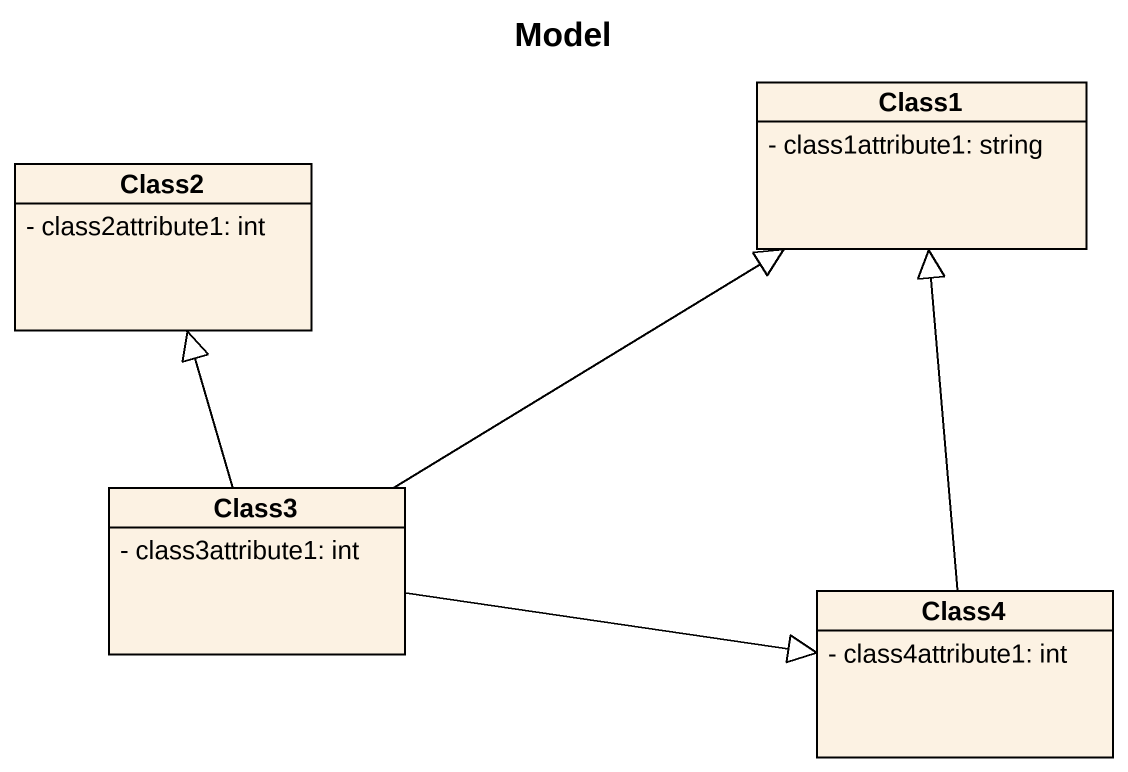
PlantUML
@startuml
title Model
hide circle
hide empty members
skinparam classAttributeIconSize 0
class Class1 {
  - class1attribute1: string
}
class Class2 {
  - class2attribute1: int
}
class Class3 {
  - class3attribute1: int
}
class Class4 {
  - class4attribute1: int
}
Class3 -up-|> Class1
Class3 -up-|> Class2
Class3 -right-|> Class4
Class4 -up-|> Class1
@enduml
